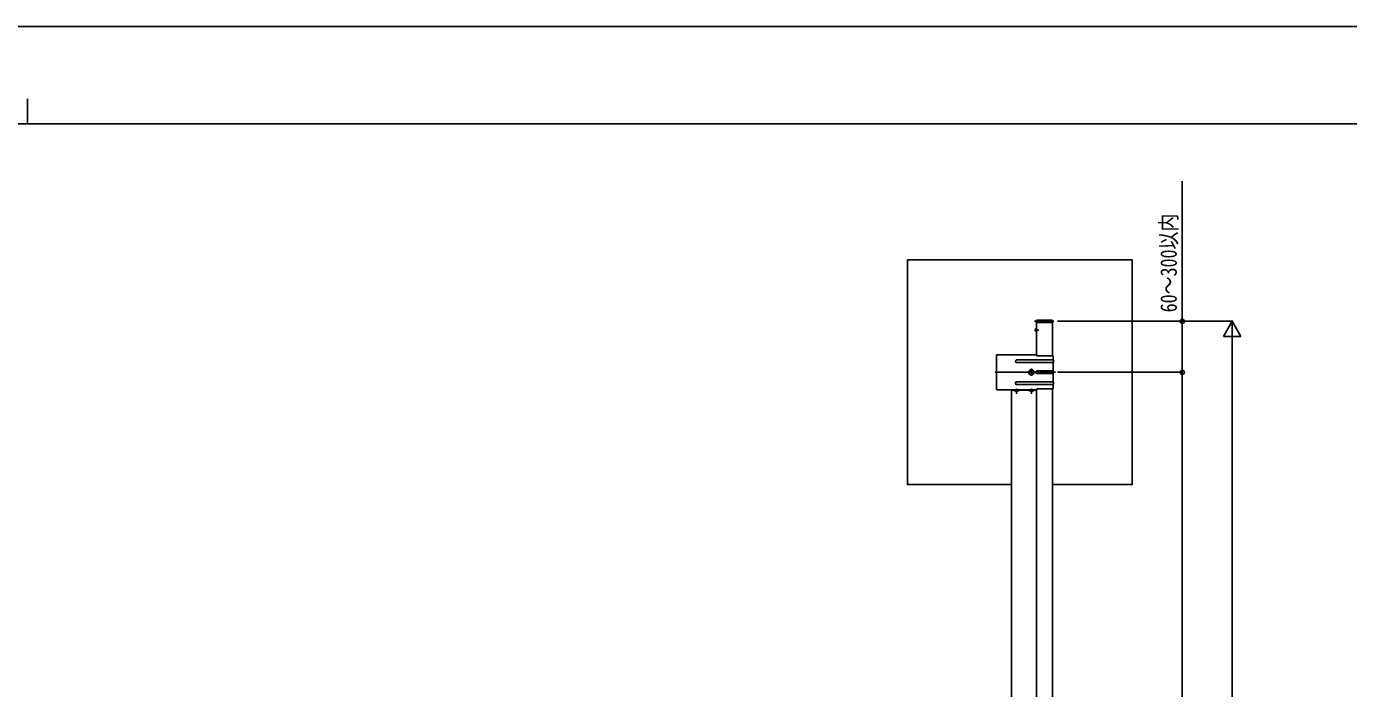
# Model space of a CAD drawing. Units: millimetres, scale not verified. Extents: x -4205 to 4205, y -2970 to 2970.
# Drawn here: x -7 to 2640, y 1644 to 2970 of the extents above; entities that cross this region are included whole.
import ezdxf
from ezdxf.enums import TextEntityAlignment as Align

# ---------------------------------------------------------------- set-up
doc = ezdxf.new("R2010")
doc.units = ezdxf.units.MM
doc.header["$LTSCALE"] = 10
for name, color, linetype in [('0-2_YKK_A1', 4, 'Continuous'), ('0-3_YKK_D', 6, 'Continuous'), ('0-4_YKK_ZWAK', 7, 'Continuous')]:
    doc.layers.add(name, color=color, linetype=linetype)
doc.styles.add('ＭＳ ゴシック', font='')
doc.styles.get('ＭＳ ゴシック').set_extended_font_data('MS Gothic')

msp = doc.modelspace()

# ---------------------------------------------------------------- linework, layer by layer
at = {"layer": '0-2_YKK_A1'}
for p, q in [((2049.24, 2379.46), (2010.72, 2379.46)), ((2011.18, 2361.96), (2019.21, 2361.96)), ((2012.71, 2364.01), (2014.53, 2363.11)), ((2012.71, 2359.91), (2014.53, 2360.82)), ((2014.18, 2377.26), (2014.38, 2380.53)), ((2046.88, 2376.96), (2014.48, 2376.96)), ((2015.14, 2361.96), (2014.53, 2363.11)), ((2015.14, 2361.96), (2014.53, 2360.82)), ((2014.68, 2312.46), (2014.68, 2376.96)), ((2014.68, 2365.56), (2014.68, 2358.37)), ((2017.59, 2381.46), (2015.37, 2381.46)), ((2017.86, 2381.46), (2017.59, 2381.46)), ((2043.49, 2381.46), (2017.86, 2381.46)), ((2043.77, 2381.46), (2043.49, 2381.46)), ((2045.98, 2381.46), (2043.77, 2381.46)), ((2046.68, 2310.46), (2046.68, 2376.96)), ((2047.18, 2377.26), (2046.98, 2380.53)), ((1934.52, 2243.96), (1934.52, 2310.96)), ((1936.02, 2312.46), (2015.52, 2312.46)), ((2015.52, 2310.46), (2015.52, 2312.46)), ((2015.52, 2310.46), (2048.02, 2310.46)), ((2048.02, 2310.46), (2048.02, 2301.96)), ((2052.72, 2277.46), (1931.86, 2277.46)), ((2048.02, 2301.96), (1975.02, 2301.96)), ((1975.02, 2296.96), (2048.02, 2296.96)), ((2008.77, 2277.46), (2000.27, 2277.46)), ((2004.04, 2278.9), (2004.04, 2279.86)), ((2004.52, 2270.16), (2004.52, 2284.76)), ((2048.02, 2279.96), (2015.82, 2279.96)), ((2048.02, 2296.96), (2048.02, 2279.96)), ((2049.02, 2297.96), (2049.02, 2300.96)), ((2049.02, 2275.96), (2049.02, 2278.96)), ((1975.02, 2257.96), (2048.02, 2257.96)), ((2048.02, 2252.96), (1975.02, 2252.96)), ((2015.82, 2274.96), (2048.02, 2274.96)), ((2048.02, 2274.96), (2048.02, 2257.96)), ((2048.02, 2252.96), (2048.02, 2244.46)), ((2049.02, 2256.96), (2049.02, 2253.96)), ((2015.52, 2242.46), (1936.02, 2242.46)), ((1964.52, 2241.46), (1964.52, 536.97)), ((1980.72, 2242.46), (1968.92, 2242.46)), ((1974.82, 2234.46), (1974.82, 2243.24)), ((1980.2, 2241.46), (1999.45, 2241.46)), ((1980.72, 2241.96), (1980.72, 2242.46)), ((2010.72, 2242.46), (1998.92, 2242.46)), ((2004.82, 2234.46), (2004.82, 2243.96)), ((2010.72, 2241.96), (2010.72, 2242.46)), ((2014.52, 2241.46), (2014.52, 535.96)), ((2048.02, 2244.46), (2015.52, 2244.46)), ((2015.52, 2242.46), (2015.52, 2244.46)), ((2046.52, 2244.46), (2046.52, 533.96)), ((2046.52, 2052.46), (2206.52, 2052.46))]:
    msp.add_line(p, q, dxfattribs=at)
for points in [[(2184.62, 2052.46), (2206.52, 2052.46), (2206.52, 2502.46), (1756.52, 2502.46), (1756.52, 2052.46), (1964.52, 2052.46)], [(2003.08, 2276.98), (2002.12, 2276.98), (2002.12, 2277.94), (2003.08, 2277.94)], [(2004.04, 2279.86), (2005, 2279.86), (2005, 2278.9)], [(2005.96, 2277.94), (2006.92, 2277.94), (2006.92, 2276.98), (2005.96, 2276.98)], [(2005, 2276.02), (2005, 2275.06), (2004.04, 2275.06), (2004.04, 2276.02)], [(1964.02, 2242.46), (1964.02, 2241.46), (1969.45, 2241.46)], [(1980.72, 2241.96), (1968.92, 2241.96), (1968.92, 2242.46)], [(1972.32, 2239.85), (1973.68, 2242.63), (1974.82, 2243.24)], [(1977.32, 2239.85), (1975.97, 2242.63), (1974.82, 2243.24)], [(2010.72, 2241.96), (1998.92, 2241.96), (1998.92, 2242.46)], [(2002.32, 2239.85), (2003.68, 2242.63), (2004.82, 2243.24)], [(2007.32, 2239.85), (2005.97, 2242.63), (2004.82, 2243.24)], [(2010.2, 2241.46), (2015.02, 2241.46), (2015.02, 2242.46)]]:
    msp.add_lwpolyline(points, dxfattribs=at)
msp.add_circle((2004.52, 2277.46), 5.3, dxfattribs=at)
for centre, radius, start, end in [((2016.38, 2361.96), 4.2, 117.28096, 242.71904), ((2014.48, 2377.26), 0.3, 180, 270), ((2015.37, 2380.46), 1, 90, 176.5), ((2014.52, 2365.56), 0.154, 0, 117.28096), ((2014.52, 2358.37), 0.154, 242.71904, 0), ((2045.98, 2380.46), 1, 3.5, 90), ((2046.88, 2377.26), 0.3, 270, 0), ((1936.02, 2310.96), 1.5, 90, 180), ((1975.02, 2299.46), 2.5, 90, 270), ((2003.08, 2278.9), 0.96, 270, 0), ((2003.08, 2276.02), 0.96, 0, 90), ((2005.96, 2278.9), 0.96, 180, 270), ((2005.96, 2276.02), 0.96, 90, 180), ((2015.82, 2277.46), 2.5, 90, 270), ((2048.02, 2300.96), 1, 0, 90), ((2048.02, 2297.96), 1, 270, 0), ((2048.02, 2278.96), 1, 0, 90), ((1975.02, 2255.46), 2.5, 90, 270), ((2048.02, 2275.96), 1, 270, 0), ((2048.02, 2256.96), 1, 0, 90), ((2048.02, 2253.96), 1, 270, 0), ((1936.02, 2243.96), 1.5, 180, 270), ((1974.82, 2247.7), 8.23, 224.2189, 315.7811), ((2004.82, 2247.7), 8.23, 224.2189, 315.7811)]:
    msp.add_arc(centre, radius, start, end, dxfattribs=at)
at = {"layer": '0-3_YKK_D'}
for p, q in [((2056.52, 2379.46), (2307.52, 2379.46)), ((2056.52, 2379.46), (2407.52, 2379.46)), ((2406.52, 2379.46), (2389.02, 2349.15)), ((2406.52, 2379.46), (2424.02, 2349.15)), ((2406.52, 2379.46), (2406.52, 2318.84)), ((2389.02, 2349.15), (2424.02, 2349.15)), ((2406.52, 414.46), (2406.52, 2344.46)), ((2056.52, 2277.46), (2307.52, 2277.46)), ((2056.52, 2277.46), (2307.52, 2277.46)), ((2306.52, 500.96), (2306.52, 2277.46))]:
    msp.add_line(p, q, dxfattribs=at)
msp.add_lwpolyline([(2306.52, 2277.46), (2306.52, 2379.46), (2306.52, 2660.06)], dxfattribs=at)
for centre in [(2306.52, 2379.46), (2306.52, 2277.46), (2306.52, 2277.46)]:
    msp.add_circle(centre, 4.25, dxfattribs=at)
at = {"layer": '0-4_YKK_ZWAK'}
for p, q in [((-4.98, 2825), (-4.98, 2775)), ((3895.02, 2775), (-3904.98, 2775))]:
    msp.add_line(p, q, dxfattribs=at)
msp.add_lwpolyline([(-4205, -2970), (4205, -2970), (4205, 2970), (-4205, 2970)], close=True, dxfattribs=at)

# ---------------------------------------------------------------- texts
at = {"layer": '0-3_YKK_D', "style": 'ＭＳ ゴシック', "width": 0.8}
msp.add_text('60～300以内', height=32.99, rotation=90, dxfattribs=at).set_placement((2305.52, 2397.46), align=Align.BOTTOM_LEFT)

doc.saveas('drawing.dxf')
